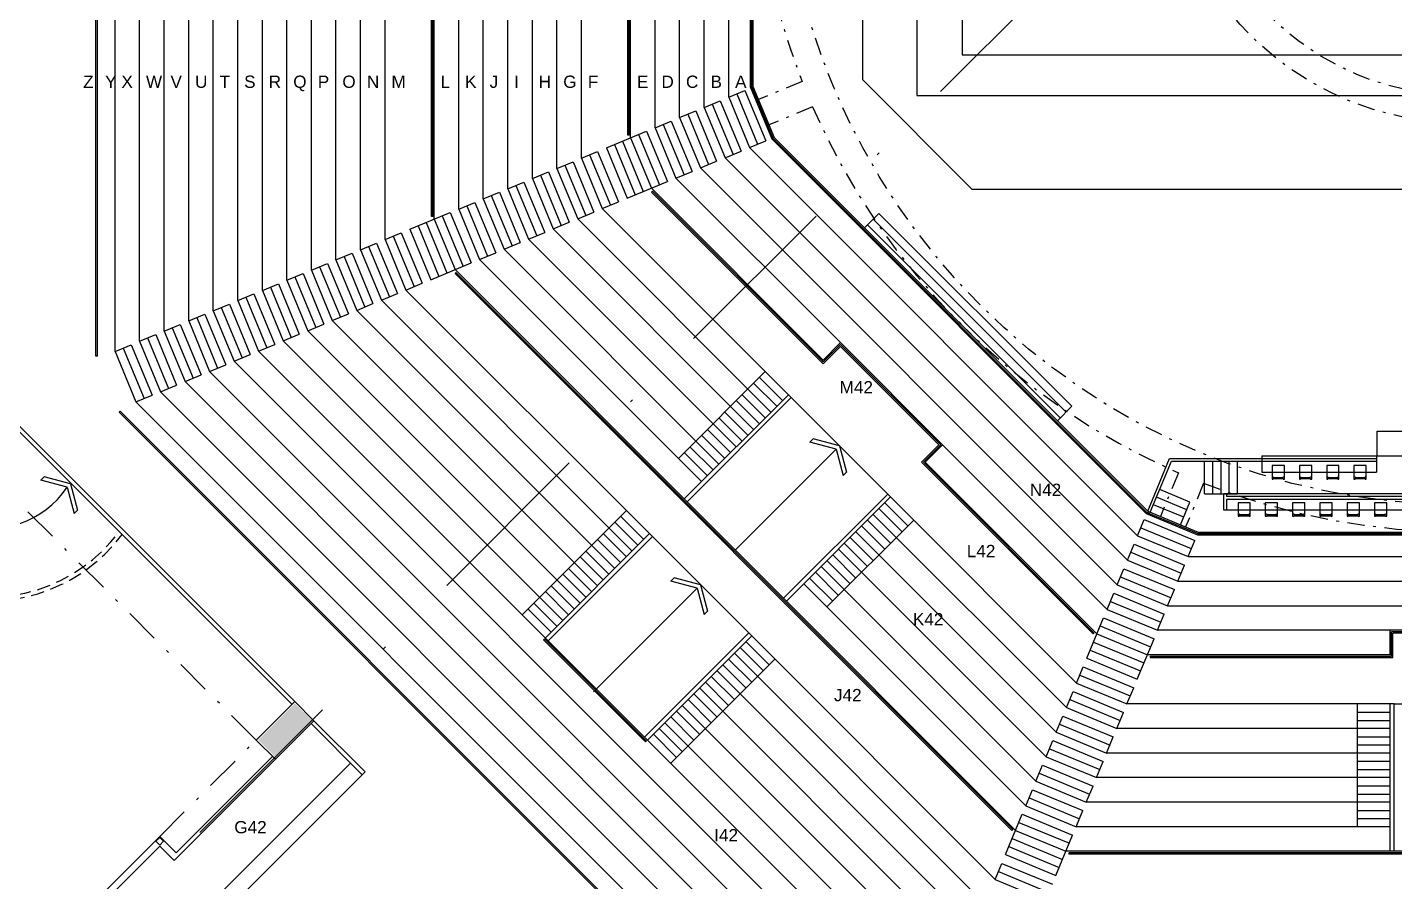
# Model space of a CAD drawing. Extents: x 1306 to 1544, y -75 to 211.
# Drawn here: x 1379.3 to 1429.5, y 95.8 to 127.1 of the extents above; entities that cross this region are included whole.
import ezdxf

# ---------------------------------------------------------------- set-up
doc = ezdxf.new("R2010")
doc.units = 0
doc.header["$LTSCALE"] = 2
doc.linetypes.add('DASHDOT2', pattern=[12.7, 6.35, -3.175, 0, -3.175])
doc.linetypes.add('HIDDEN', pattern=[0.375, 0.25, -0.125])
for name, color, linetype in [('ARQUIBANCADA-ARY', 2, 'CONTINUOUS'), ('ESQUADRIA-ARY', 2, 'CONTINUOUS'), ('HACHURAS-ARY', 9, 'CONTINUOUS'), ('INDIC-CORTE-TBS', 4, 'DASHDOT2'), ('MOBILIÁRIO-ARY', 7, 'CONTINUOUS'), ('PAREDE-ALTA-ARY', 1, 'CONTINUOUS'), ('PAREDE-BAIXA-ARY', 2, 'CONTINUOUS'), ('PILARES-PRINC-ARY', 5, 'CONTINUOUS'), ('PILARES-SECUND-ARY', 5, 'CONTINUOUS'), ('PROJ-COBERTURA-ARY', 7, 'DASHDOT2'), ('QUAD-OFICIAL-ARY', 7, 'CONTINUOUS'), ('RAMPA-INT-ARY', 7, 'CONTINUOUS'), ('RAMPA-PROJ-ARY', 7, 'HIDDEN'), ('TEXTO-PB-COR-ARY', 12, 'CONTINUOUS')]:
    doc.layers.add(name, color=color, linetype=linetype)
doc.styles.add('ARIAL', font='arial.ttf', dxfattribs={"height": 0.5})

msp = doc.modelspace()

# ---------------------------------------------------------------- hatches: boundary and pattern name
at = {"layer": 'HACHURAS-ARY', "ltscale": 0.5}
msp.add_hatch(color=256, dxfattribs=at).paths.add_polyline_path([(1389.77, 101.664), (1389.134, 102.3), (1387.79, 100.956), (1388.426, 100.32)])

# ---------------------------------------------------------------- linework, layer by layer
at = {"layer": 'ARQUIBANCADA-ARY'}
for p, q in [((1382.547, 115.197), (1382.547, 153.957)), ((1383.447, 115.57), (1383.447, 153.584)), ((1384.347, 115.943), (1384.347, 153.211)), ((1385.247, 116.316), (1385.247, 152.839)), ((1386.147, 116.689), (1386.147, 152.466)), ((1387.047, 117.061), (1387.047, 152.093)), ((1394.247, 120.044), (1394.247, 149.111)), ((1403.247, 123.772), (1403.247, 145.383)), ((1404.147, 124.144), (1404.147, 145.01)), ((1405.047, 124.517), (1405.047, 144.637)), ((1405.947, 124.89), (1405.947, 144.264)), ((1387.947, 117.434), (1387.947, 131.927)), ((1388.847, 117.807), (1388.847, 131.927)), ((1389.747, 118.18), (1389.747, 131.927)), ((1390.647, 118.553), (1390.647, 131.927)), ((1391.547, 118.925), (1391.547, 131.927)), ((1392.447, 119.298), (1392.447, 131.927)), ((1395.147, 120.417), (1395.147, 131.927)), ((1396.047, 120.789), (1396.047, 131.927)), ((1396.947, 121.162), (1396.947, 131.927)), ((1397.847, 121.535), (1397.847, 131.927)), ((1398.747, 121.908), (1398.747, 131.927)), ((1399.647, 122.28), (1399.647, 131.927)), ((1401.447, 123.026), (1401.447, 131.927)), ((1402.347, 123.399), (1402.347, 131.927)), ((1405.947, 124.89), (1406.712, 123.042)), ((1404.147, 124.144), (1404.738, 124.389)), ((1404.738, 124.389), (1405.503, 122.542)), ((1405.047, 124.517), (1405.638, 124.762)), ((1405.047, 124.517), (1405.812, 122.669)), ((1405.342, 124.64), (1406.108, 122.792)), ((1405.638, 124.762), (1406.403, 122.914)), ((1403.247, 123.772), (1403.838, 124.017)), ((1403.542, 123.894), (1404.308, 122.046)), ((1403.838, 124.017), (1404.603, 122.169)), ((1404.147, 124.144), (1404.912, 122.297)), ((1404.442, 124.267), (1405.208, 122.419)), ((1402.347, 123.399), (1402.938, 123.644)), ((1402.347, 123.399), (1403.112, 121.551)), ((1402.642, 123.521), (1403.408, 121.674)), ((1402.938, 123.644), (1403.703, 121.796)), ((1403.247, 123.772), (1404.012, 121.924)), ((1400.56, 122.659), (1402.038, 123.271)), ((1401.151, 122.904), (1401.916, 121.056)), ((1401.447, 123.026), (1402.212, 121.178)), ((1401.742, 123.149), (1402.508, 121.301)), ((1402.038, 123.271), (1402.803, 121.423)), ((1405.812, 122.669), (1406.403, 122.914)), ((1420.412, 109.343), (1406.712, 123.042)), ((1399.647, 122.28), (1400.238, 122.525)), ((1399.942, 122.403), (1400.708, 120.555)), ((1400.238, 122.525), (1401.003, 120.678)), ((1400.56, 122.659), (1401.325, 120.811)), ((1400.855, 122.781), (1401.621, 120.933)), ((1404.912, 122.297), (1405.503, 122.542)), ((1420.039, 108.443), (1405.812, 122.669)), ((1398.747, 121.908), (1399.338, 122.153)), ((1398.747, 121.908), (1399.512, 120.06)), ((1399.042, 122.03), (1399.808, 120.182)), ((1399.338, 122.153), (1400.103, 120.305)), ((1399.647, 122.28), (1400.412, 120.433)), ((1404.012, 121.924), (1404.603, 122.169)), ((1419.293, 106.643), (1404.012, 121.924)), ((1419.666, 107.543), (1404.912, 122.297)), ((1396.947, 121.162), (1397.538, 121.407)), ((1397.538, 121.407), (1398.303, 119.559)), ((1397.847, 121.535), (1398.438, 121.78)), ((1397.847, 121.535), (1398.612, 119.687)), ((1398.142, 121.657), (1398.908, 119.81)), ((1398.438, 121.78), (1399.203, 119.932)), ((1401.325, 120.811), (1402.803, 121.423)), ((1403.112, 121.551), (1403.703, 121.796)), ((1409.143, 115.521), (1403.112, 121.551)), ((1396.047, 120.789), (1396.638, 121.034)), ((1396.342, 120.912), (1397.108, 119.064)), ((1396.638, 121.034), (1397.403, 119.186)), ((1396.947, 121.162), (1397.712, 119.314)), ((1397.242, 121.285), (1398.008, 119.437)), ((1408.506, 114.884), (1402.212, 121.178)), ((1395.147, 120.417), (1395.738, 120.661)), ((1395.147, 120.417), (1395.912, 118.569)), ((1395.442, 120.539), (1396.208, 118.691)), ((1395.738, 120.661), (1396.503, 118.814)), ((1396.047, 120.789), (1396.812, 118.942)), ((1400.412, 120.433), (1401.003, 120.678)), ((1407.233, 113.612), (1400.412, 120.433)), ((1393.36, 119.676), (1394.838, 120.289)), ((1393.951, 119.921), (1394.716, 118.074)), ((1394.247, 120.044), (1395.012, 118.196)), ((1394.542, 120.166), (1395.308, 118.318)), ((1394.838, 120.289), (1395.603, 118.441)), ((1398.612, 119.687), (1399.203, 119.932)), ((1399.512, 120.06), (1400.103, 120.305)), ((1406.597, 112.975), (1399.512, 120.06)), ((1392.447, 119.298), (1393.038, 119.543)), ((1392.742, 119.421), (1393.508, 117.573)), ((1393.038, 119.543), (1393.803, 117.695)), ((1393.36, 119.676), (1394.125, 117.829)), ((1393.655, 119.799), (1394.421, 117.951)), ((1397.712, 119.314), (1398.303, 119.559)), ((1405.96, 112.339), (1398.612, 119.687)), ((1391.547, 118.925), (1392.138, 119.17)), ((1391.547, 118.925), (1392.312, 117.078)), ((1391.842, 119.048), (1392.608, 117.2)), ((1392.138, 119.17), (1392.903, 117.323)), ((1392.447, 119.298), (1393.212, 117.45)), ((1396.812, 118.942), (1397.403, 119.186)), ((1404.688, 111.066), (1396.812, 118.942)), ((1405.324, 111.702), (1397.712, 119.314)), ((1389.747, 118.18), (1390.338, 118.425)), ((1390.338, 118.425), (1391.103, 116.577)), ((1390.647, 118.553), (1391.238, 118.797)), ((1390.647, 118.553), (1391.412, 116.705)), ((1390.942, 118.675), (1391.708, 116.827)), ((1391.238, 118.797), (1392.003, 116.95)), ((1394.125, 117.829), (1395.603, 118.441)), ((1395.912, 118.569), (1396.503, 118.814)), ((1395.912, 118.569), (1396.503, 118.814)), ((1404.051, 110.43), (1395.912, 118.569)), ((1388.847, 117.807), (1389.438, 118.052)), ((1389.142, 117.929), (1389.908, 116.082)), ((1389.438, 118.052), (1390.203, 116.204)), ((1389.747, 118.18), (1390.512, 116.332)), ((1390.042, 118.302), (1390.808, 116.454)), ((1415.566, 97.643), (1395.012, 118.196)), ((1387.947, 117.434), (1388.538, 117.679)), ((1387.947, 117.434), (1388.712, 115.586)), ((1388.242, 117.557), (1389.008, 115.709)), ((1388.538, 117.679), (1389.303, 115.831)), ((1388.847, 117.807), (1389.612, 115.959)), ((1392.312, 117.078), (1392.903, 117.323)), ((1393.212, 117.45), (1393.803, 117.695)), ((1402.142, 108.52), (1393.212, 117.45)), ((1386.147, 116.689), (1386.738, 116.934)), ((1386.147, 116.689), (1386.738, 116.934)), ((1386.442, 116.811), (1387.208, 114.963)), ((1386.442, 116.811), (1387.208, 114.963)), ((1386.738, 116.934), (1387.503, 115.086)), ((1386.738, 116.934), (1387.503, 115.086)), ((1387.047, 117.061), (1387.638, 117.306)), ((1387.047, 117.061), (1387.638, 117.306)), ((1387.047, 117.061), (1387.812, 115.214)), ((1387.047, 117.061), (1387.812, 115.214)), ((1387.342, 117.184), (1388.108, 115.336)), ((1387.342, 117.184), (1388.108, 115.336)), ((1387.638, 117.306), (1388.403, 115.459)), ((1387.638, 117.306), (1388.403, 115.459)), ((1391.412, 116.705), (1392.003, 116.95)), ((1401.506, 107.884), (1392.312, 117.078)), ((1385.247, 116.316), (1385.838, 116.561)), ((1385.247, 116.316), (1385.838, 116.561)), ((1385.247, 116.316), (1386.012, 114.468)), ((1385.247, 116.316), (1386.012, 114.468)), ((1385.542, 116.438), (1386.308, 114.591)), ((1385.542, 116.438), (1386.308, 114.591)), ((1385.838, 116.561), (1386.603, 114.713)), ((1385.838, 116.561), (1386.603, 114.713)), ((1386.147, 116.689), (1386.912, 114.841)), ((1386.147, 116.689), (1386.912, 114.841)), ((1390.512, 116.332), (1391.103, 116.577)), ((1400.233, 106.611), (1390.512, 116.332)), ((1400.869, 107.248), (1391.412, 116.705)), ((1383.447, 115.57), (1384.038, 115.815)), ((1383.447, 115.57), (1384.038, 115.815)), ((1384.038, 115.815), (1384.803, 113.967)), ((1384.038, 115.815), (1384.803, 113.967)), ((1384.347, 115.943), (1384.938, 116.188)), ((1384.347, 115.943), (1384.938, 116.188)), ((1384.347, 115.943), (1385.112, 114.095)), ((1384.347, 115.943), (1385.112, 114.095)), ((1384.642, 116.065), (1385.408, 114.218)), ((1384.642, 116.065), (1385.408, 114.218)), ((1384.938, 116.188), (1385.703, 114.34)), ((1384.938, 116.188), (1385.703, 114.34)), ((1388.712, 115.586), (1389.303, 115.831)), ((1389.612, 115.959), (1390.203, 116.204)), ((1399.596, 105.975), (1389.612, 115.959)), ((1382.547, 115.197), (1383.138, 115.442)), ((1382.547, 115.197), (1383.138, 115.442)), ((1382.842, 115.32), (1383.608, 113.472)), ((1382.842, 115.32), (1383.608, 113.472)), ((1383.138, 115.442), (1383.903, 113.595)), ((1383.138, 115.442), (1383.903, 113.595)), ((1383.447, 115.57), (1384.212, 113.722)), ((1383.447, 115.57), (1384.212, 113.722)), ((1383.742, 115.693), (1384.508, 113.845)), ((1383.742, 115.693), (1384.508, 113.845)), ((1387.812, 115.214), (1388.403, 115.459)), ((1387.812, 115.214), (1388.403, 115.459)), ((1398.96, 105.338), (1388.712, 115.586)), ((1408.506, 114.884), (1409.143, 115.521)), ((1408.506, 114.814), (1409.143, 115.45)), ((1408.506, 114.743), (1409.143, 115.379)), ((1409.143, 115.521), (1412.89, 111.773)), ((1409.143, 115.45), (1412.819, 111.773)), ((1409.143, 115.379), (1412.749, 111.773)), ((1382.547, 115.197), (1383.312, 113.35)), ((1382.547, 115.197), (1383.312, 113.35)), ((1386.912, 114.841), (1387.503, 115.086)), ((1386.912, 114.841), (1387.503, 115.086)), ((1412.21, 89.543), (1386.912, 114.841)), ((1412.583, 90.443), (1387.812, 115.214)), ((1412.583, 90.443), (1387.812, 115.214)), ((1385.112, 114.095), (1385.703, 114.34)), ((1385.112, 114.095), (1385.703, 114.34)), ((1386.012, 114.468), (1386.603, 114.713)), ((1386.012, 114.468), (1386.603, 114.713)), ((1411.838, 88.643), (1386.012, 114.468)), ((1403.203, 111.278), (1406.385, 114.46)), ((1384.212, 113.722), (1384.803, 113.967)), ((1384.212, 113.722), (1384.803, 113.967)), ((1411.465, 87.743), (1385.112, 114.095)), ((1405.961, 114.036), (1406.809, 113.187)), ((1406.173, 114.248), (1407.021, 113.399)), ((1383.312, 113.35), (1383.903, 113.595)), ((1383.312, 113.35), (1383.903, 113.595)), ((1410.719, 85.943), (1383.312, 113.35)), ((1411.092, 86.843), (1384.212, 113.722)), ((1403.415, 109.793), (1407.233, 113.612)), ((1403.521, 109.687), (1407.339, 113.506)), ((1405.324, 113.399), (1406.173, 112.551)), ((1405.536, 113.611), (1406.385, 112.763)), ((1407.339, 113.506), (1407.233, 113.612)), ((1404.9, 112.975), (1405.748, 112.127)), ((1404.263, 112.339), (1405.112, 111.49)), ((1404.688, 112.763), (1405.536, 111.914)), ((1404.051, 112.127), (1404.9, 111.278)), ((1403.415, 111.49), (1404.263, 110.642)), ((1403.627, 111.702), (1404.476, 110.854)), ((1412.112, 111.137), (1412.749, 111.773)), ((1412.183, 111.137), (1412.819, 111.773)), ((1412.254, 111.137), (1412.89, 111.773)), ((1418.921, 105.743), (1412.89, 111.773)), ((1418.548, 104.843), (1412.254, 111.137)), ((1407.057, 106.152), (1410.875, 109.97)), ((1407.163, 106.045), (1410.981, 109.864)), ((1410.981, 109.864), (1410.875, 109.97)), ((1417.802, 103.043), (1410.981, 109.864)), ((1397.475, 105.55), (1401.294, 109.369)), ((1411.405, 108.591), (1410.557, 109.44)), ((1411.617, 108.803), (1410.769, 109.652)), ((1420.412, 109.343), (1422.26, 108.577)), ((1400.869, 108.945), (1401.718, 108.096)), ((1401.082, 109.157), (1401.93, 108.308)), ((1408.648, 105.833), (1411.83, 109.015)), ((1410.769, 107.955), (1409.92, 108.803)), ((1410.981, 108.167), (1410.132, 109.015)), ((1417.429, 102.143), (1410.345, 109.227)), ((1420.039, 108.443), (1420.284, 109.034)), ((1420.284, 109.034), (1422.132, 108.268)), ((1398.324, 104.702), (1402.142, 108.52)), ((1398.324, 104.702), (1402.142, 108.52)), ((1398.43, 104.596), (1402.248, 108.414)), ((1398.43, 104.596), (1402.248, 108.414)), ((1400.233, 108.308), (1401.082, 107.46)), ((1400.445, 108.52), (1401.294, 107.672)), ((1402.248, 108.414), (1402.142, 108.52)), ((1402.248, 108.414), (1402.142, 108.52)), ((1410.345, 107.53), (1409.496, 108.379)), ((1417.057, 101.243), (1409.708, 108.591)), ((1420.039, 108.443), (1421.887, 107.677)), ((1420.161, 108.738), (1422.009, 107.973)), ((1422.26, 108.577), (1441.634, 108.577)), ((1399.809, 107.884), (1400.657, 107.035)), ((1416.684, 100.343), (1409.072, 107.955)), ((1410.132, 107.318), (1409.284, 108.167)), ((1419.666, 107.543), (1419.911, 108.134)), ((1419.789, 107.838), (1421.636, 107.073)), ((1419.911, 108.134), (1421.759, 107.368)), ((1421.887, 107.677), (1422.132, 108.268)), ((1399.597, 107.672), (1400.445, 106.823)), ((1416.311, 99.443), (1408.435, 107.318)), ((1409.496, 106.682), (1408.648, 107.53)), ((1409.708, 106.894), (1408.86, 107.743)), ((1419.666, 107.543), (1421.514, 106.777)), ((1421.514, 106.777), (1421.759, 107.368)), ((1421.887, 107.677), (1442.007, 107.677)), ((1398.96, 107.035), (1399.809, 106.187)), ((1399.172, 107.248), (1400.021, 106.399)), ((1408.86, 106.045), (1408.011, 106.894)), ((1409.072, 106.258), (1408.223, 107.106)), ((1419.293, 106.643), (1419.538, 107.234)), ((1419.416, 106.938), (1421.264, 106.173)), ((1419.538, 107.234), (1421.386, 106.468)), ((1398.324, 106.399), (1399.172, 105.55)), ((1398.536, 106.611), (1399.384, 105.763)), ((1415.938, 98.543), (1407.799, 106.682)), ((1418.921, 105.743), (1419.166, 106.334)), ((1419.166, 106.334), (1421.013, 105.568)), ((1419.293, 106.643), (1421.141, 105.877)), ((1421.141, 105.877), (1421.386, 106.468)), ((1421.514, 106.777), (1442.379, 106.777)), ((1397.9, 105.975), (1398.748, 105.126)), ((1419.043, 106.038), (1420.891, 105.273)), ((1421.141, 105.877), (1442.752, 105.877)), ((1397.687, 105.763), (1398.536, 104.914)), ((1418.18, 103.956), (1418.793, 105.434)), ((1418.793, 105.434), (1420.641, 104.668)), ((1418.921, 105.743), (1420.768, 104.977)), ((1420.768, 104.977), (1421.013, 105.568)), ((1401.965, 101.06), (1405.784, 104.879)), ((1401.965, 101.06), (1405.784, 104.879)), ((1405.89, 104.773), (1405.784, 104.879)), ((1405.89, 104.773), (1405.784, 104.879)), ((1418.548, 104.843), (1420.396, 104.077)), ((1418.67, 105.138), (1420.518, 104.373)), ((1429.297, 104.977), (1420.768, 104.977)), ((1429.297, 104.077), (1429.297, 104.977)), ((1434.597, 104.977), (1429.297, 104.977)), ((1429.347, 104.027), (1429.347, 104.927)), ((1434.547, 104.927), (1429.347, 104.927)), ((1429.397, 103.977), (1429.397, 104.877)), ((1434.497, 104.877), (1429.397, 104.877)), ((1402.071, 100.954), (1405.89, 104.773)), ((1402.071, 100.954), (1405.89, 104.773)), ((1406.314, 103.5), (1405.466, 104.348)), ((1406.526, 103.712), (1405.678, 104.561)), ((1414.82, 95.843), (1405.89, 104.773)), ((1418.425, 104.547), (1420.273, 103.782)), ((1420.028, 103.19), (1420.641, 104.668)), ((1402.92, 100.106), (1406.738, 103.924)), ((1405.89, 103.076), (1405.041, 103.924)), ((1414.447, 94.943), (1405.253, 104.136)), ((1418.18, 103.956), (1420.028, 103.19)), ((1418.303, 104.251), (1420.151, 103.486)), ((1429.297, 104.077), (1420.396, 104.077)), ((1405.253, 102.439), (1404.405, 103.288)), ((1414.074, 94.043), (1404.617, 103.5)), ((1405.678, 102.863), (1404.829, 103.712)), ((1417.802, 103.043), (1418.047, 103.634)), ((1417.925, 103.338), (1419.772, 102.573)), ((1418.047, 103.634), (1419.895, 102.868)), ((1413.702, 93.143), (1403.981, 102.863)), ((1405.041, 102.227), (1404.193, 103.076)), ((1417.802, 103.043), (1419.65, 102.277)), ((1419.65, 102.277), (1419.895, 102.868)), ((1404.405, 101.591), (1403.556, 102.439)), ((1404.617, 101.803), (1403.769, 102.651)), ((1417.429, 102.143), (1417.674, 102.734)), ((1417.552, 102.438), (1419.4, 101.673)), ((1417.674, 102.734), (1419.522, 101.968)), ((1429.297, 102.277), (1419.65, 102.277)), ((1428.097, 97.777), (1428.097, 102.277)), ((1429.447, 102.277), (1429.297, 102.277)), ((1429.297, 96.877), (1429.297, 102.277)), ((1429.447, 102.277), (1429.297, 102.277)), ((1429.447, 96.877), (1429.447, 102.277)), ((1403.769, 100.954), (1402.92, 101.803)), ((1403.981, 101.166), (1403.132, 102.015)), ((1413.329, 92.243), (1403.344, 102.227)), ((1417.057, 101.243), (1417.302, 101.834)), ((1417.302, 101.834), (1419.149, 101.068)), ((1417.429, 102.143), (1419.277, 101.377)), ((1419.277, 101.377), (1419.522, 101.968)), ((1428.097, 101.977), (1429.297, 101.977)), ((1403.344, 100.53), (1402.496, 101.379)), ((1412.956, 91.343), (1402.708, 101.591)), ((1417.179, 101.538), (1419.027, 100.773)), ((1429.297, 101.377), (1419.277, 101.377)), ((1428.097, 101.677), (1429.297, 101.677)), ((1403.132, 100.318), (1402.284, 101.166)), ((1416.684, 100.343), (1416.929, 100.934)), ((1416.929, 100.934), (1418.777, 100.168)), ((1417.057, 101.243), (1418.904, 100.477)), ((1418.904, 100.477), (1419.149, 101.068)), ((1428.097, 101.077), (1429.297, 101.077)), ((1428.097, 100.777), (1429.297, 100.777)), ((1416.684, 100.343), (1418.532, 99.577)), ((1416.806, 100.638), (1418.654, 99.873)), ((1429.297, 100.477), (1418.904, 100.477)), ((1416.311, 99.443), (1416.556, 100.034)), ((1416.556, 100.034), (1418.404, 99.268)), ((1418.532, 99.577), (1418.777, 100.168)), ((1428.097, 100.177), (1429.297, 100.177)), ((1428.097, 99.877), (1429.297, 99.877)), ((1416.311, 99.443), (1418.159, 98.677)), ((1416.434, 99.738), (1418.281, 98.973)), ((1418.159, 98.677), (1418.404, 99.268)), ((1429.297, 99.577), (1418.532, 99.577)), ((1428.097, 99.277), (1429.297, 99.277)), ((1415.938, 98.543), (1416.183, 99.134)), ((1416.061, 98.838), (1417.909, 98.073)), ((1416.183, 99.134), (1418.031, 98.368)), ((1428.097, 98.977), (1429.297, 98.977)), ((1415.938, 98.543), (1417.786, 97.777)), ((1417.786, 97.777), (1418.031, 98.368)), ((1417.786, 97.777), (1418.031, 98.368)), ((1429.297, 98.677), (1418.159, 98.677)), ((1428.097, 98.377), (1429.297, 98.377)), ((1415.198, 96.756), (1415.81, 98.234)), ((1415.688, 97.938), (1417.536, 97.173)), ((1415.81, 98.234), (1417.658, 97.468)), ((1429.297, 97.777), (1417.786, 97.777)), ((1428.097, 98.077), (1429.297, 98.077)), ((1415.443, 97.347), (1417.291, 96.582)), ((1415.566, 97.643), (1417.413, 96.877)), ((1417.046, 95.99), (1417.658, 97.468)), ((1415.321, 97.051), (1417.168, 96.286)), ((1446.48, 96.877), (1417.413, 96.877)), ((1414.82, 95.843), (1415.065, 96.434)), ((1415.065, 96.434), (1416.913, 95.668)), ((1415.198, 96.756), (1417.046, 95.99)), ((1414.82, 95.843), (1416.668, 95.077)), ((1414.942, 96.138), (1416.79, 95.373))]:
    msp.add_line(p, q, dxfattribs=at)
at = {"layer": 'ESQUADRIA-ARY'}
for p, q in [((1381.847, 115.025), (1381.847, 154.13)), ((1381.897, 115.025), (1381.897, 154.13)), ((1394.147, 120.144), (1394.147, 149.011)), ((1394.197, 120.144), (1394.197, 149.011)), ((1405.847, 124.87), (1405.847, 144.284)), ((1405.897, 124.88), (1405.897, 144.274)), ((1401.347, 123.126), (1401.347, 132.027)), ((1401.397, 123.126), (1401.397, 131.977)), ((1405.847, 124.87), (1406.627, 122.986)), ((1405.897, 124.88), (1406.67, 123.014)), ((1401.397, 123.126), (1401.347, 123.126)), ((1420.355, 109.258), (1406.627, 122.986)), ((1420.383, 109.3), (1406.67, 123.014)), ((1402.247, 121.072), (1402.212, 121.037)), ((1408.506, 114.743), (1402.212, 121.037)), ((1408.506, 114.814), (1402.247, 121.072)), ((1394.197, 120.144), (1394.147, 120.144)), ((1395.047, 118.09), (1395.012, 118.055)), ((1415.424, 97.643), (1395.012, 118.055)), ((1415.459, 97.678), (1395.047, 118.09)), ((1381.897, 115.025), (1381.847, 115.025)), ((1382.73, 113.012), (1382.695, 112.977)), ((1410.346, 85.325), (1382.695, 112.977)), ((1410.382, 85.361), (1382.73, 113.012)), ((1418.406, 104.843), (1412.112, 111.137)), ((1418.442, 104.878), (1412.183, 111.137)), ((1420.383, 109.3), (1422.25, 108.527)), ((1420.355, 109.258), (1422.24, 108.477)), ((1422.24, 108.477), (1441.654, 108.477)), ((1422.25, 108.527), (1441.644, 108.527)), ((1418.442, 104.878), (1418.406, 104.843)), ((1398.288, 104.667), (1398.253, 104.631)), ((1402.001, 100.884), (1398.253, 104.631)), ((1402.036, 100.919), (1398.288, 104.667)), ((1420.496, 104.027), (1420.496, 103.977)), ((1420.496, 104.027), (1420.496, 103.977)), ((1420.496, 104.027), (1429.347, 104.027)), ((1420.496, 103.977), (1429.397, 103.977)), ((1402.036, 100.919), (1402.001, 100.884)), ((1386.34, 95.264), (1391.184, 100.108)), ((1386.765, 94.84), (1391.608, 99.684)), ((1415.459, 97.678), (1415.424, 97.643)), ((1417.513, 96.827), (1417.513, 96.777)), ((1446.38, 96.827), (1417.513, 96.827)), ((1446.38, 96.777), (1417.513, 96.777))]:
    msp.add_line(p, q, dxfattribs=at)
at = {"layer": 'INDIC-CORTE-TBS', "ltscale": 0.5}
msp.add_line((1376.607, 88.518), (1478.006, 189.917), dxfattribs=at)
at = {"layer": 'MOBILIÁRIO-ARY'}
for p, q in [((1410.026, 119.728), (1410.557, 120.258)), ((1410.132, 119.834), (1417.204, 112.763)), ((1410.345, 120.046), (1417.416, 112.975)), ((1410.557, 120.258), (1417.628, 113.187)), ((1417.097, 112.657), (1417.628, 113.187)), ((1428.817, 111.377), (1428.817, 112.277)), ((1428.817, 112.277), (1430.312, 112.277)), ((1424.597, 111.377), (1428.797, 111.377)), ((1424.597, 111.377), (1424.597, 110.777)), ((1428.797, 111.377), (1429.847, 111.377)), ((1428.797, 111.377), (1428.797, 110.777)), ((1420.412, 109.343), (1421.213, 111.277)), ((1420.504, 109.304), (1421.28, 111.177)), ((1421.213, 111.277), (1424.597, 111.277)), ((1421.28, 111.177), (1424.597, 111.177)), ((1422.497, 109.977), (1422.497, 111.177)), ((1422.797, 109.977), (1422.797, 111.177)), ((1423.097, 109.977), (1423.097, 111.177)), ((1423.397, 109.977), (1423.397, 111.177)), ((1423.697, 109.977), (1423.697, 111.177)), ((1424.597, 111.277), (1428.797, 111.277)), ((1424.597, 111.177), (1428.797, 111.177)), ((1424.597, 110.777), (1428.797, 110.777)), ((1421.842, 109.399), (1420.734, 109.859)), ((1421.957, 109.677), (1420.849, 110.136)), ((1422.497, 109.977), (1423.697, 109.977)), ((1440.697, 109.977), (1423.197, 109.977)), ((1423.197, 109.377), (1423.197, 109.977)), ((1423.297, 109.977), (1423.297, 109.877)), ((1440.597, 109.877), (1423.297, 109.877)), ((1420.485, 109.258), (1420.383, 109.3)), ((1421.728, 109.122), (1420.619, 109.581)), ((1421.613, 108.845), (1421.957, 109.677)), ((1440.697, 109.377), (1423.197, 109.377)), ((1440.597, 109.777), (1423.297, 109.777)), ((1423.297, 109.777), (1423.297, 109.377)), ((1420.485, 109.258), (1420.466, 109.212))]:
    msp.add_line(p, q, dxfattribs=at)
for points in [[(1424.972, 110.523), (1425.012, 110.523), (1425.012, 110.538), (1425.382, 110.538), (1425.382, 110.523), (1425.422, 110.523), (1425.422, 111.013), (1424.972, 111.013)], [(1425.972, 110.523), (1426.012, 110.523), (1426.012, 110.538), (1426.382, 110.538), (1426.382, 110.523), (1426.422, 110.523), (1426.422, 111.013), (1425.972, 111.013)], [(1426.972, 110.523), (1427.012, 110.523), (1427.012, 110.538), (1427.382, 110.538), (1427.382, 110.523), (1427.422, 110.523), (1427.422, 111.013), (1426.972, 111.013)], [(1427.972, 110.523), (1428.012, 110.523), (1428.012, 110.538), (1428.382, 110.538), (1428.382, 110.523), (1428.422, 110.523), (1428.422, 111.013), (1427.972, 111.013)], [(1423.722, 109.162), (1423.762, 109.162), (1423.762, 109.177), (1424.132, 109.177), (1424.132, 109.162), (1424.172, 109.162), (1424.172, 109.652), (1423.722, 109.652)], [(1424.722, 109.162), (1424.762, 109.162), (1424.762, 109.177), (1425.132, 109.177), (1425.132, 109.162), (1425.172, 109.162), (1425.172, 109.652), (1424.722, 109.652)], [(1425.722, 109.162), (1425.762, 109.162), (1425.762, 109.177), (1426.132, 109.177), (1426.132, 109.162), (1426.172, 109.162), (1426.172, 109.652), (1425.722, 109.652)], [(1426.722, 109.162), (1426.762, 109.162), (1426.762, 109.177), (1427.132, 109.177), (1427.132, 109.162), (1427.172, 109.162), (1427.172, 109.652), (1426.722, 109.652)], [(1427.722, 109.162), (1427.762, 109.162), (1427.762, 109.177), (1428.132, 109.177), (1428.132, 109.162), (1428.172, 109.162), (1428.172, 109.652), (1427.722, 109.652)], [(1428.722, 109.162), (1428.762, 109.162), (1428.762, 109.177), (1429.132, 109.177), (1429.132, 109.162), (1429.172, 109.162), (1429.172, 109.652), (1428.722, 109.652)]]:
    msp.add_lwpolyline(points, close=True, dxfattribs=at)
for points in [[(1424.972, 110.603), (1425.012, 110.603), (1425.012, 110.579), (1425.382, 110.579), (1425.382, 110.603), (1425.422, 110.603)], [(1425.972, 110.603), (1426.012, 110.603), (1426.012, 110.579), (1426.382, 110.579), (1426.382, 110.603), (1426.422, 110.603)], [(1426.972, 110.603), (1427.012, 110.603), (1427.012, 110.579), (1427.382, 110.579), (1427.382, 110.603), (1427.422, 110.603)], [(1427.972, 110.603), (1428.012, 110.603), (1428.012, 110.579), (1428.382, 110.579), (1428.382, 110.603), (1428.422, 110.603)], [(1423.722, 109.242), (1423.762, 109.242), (1423.762, 109.218), (1424.132, 109.218), (1424.132, 109.242), (1424.172, 109.242)], [(1424.722, 109.242), (1424.762, 109.242), (1424.762, 109.218), (1425.132, 109.218), (1425.132, 109.242), (1425.172, 109.242)], [(1425.722, 109.242), (1425.762, 109.242), (1425.762, 109.218), (1426.132, 109.218), (1426.132, 109.242), (1426.172, 109.242)], [(1426.722, 109.242), (1426.762, 109.242), (1426.762, 109.218), (1427.132, 109.218), (1427.132, 109.242), (1427.172, 109.242)], [(1427.722, 109.242), (1427.762, 109.242), (1427.762, 109.218), (1428.132, 109.218), (1428.132, 109.242), (1428.172, 109.242)], [(1428.722, 109.242), (1428.762, 109.242), (1428.762, 109.218), (1429.132, 109.218), (1429.132, 109.242), (1429.172, 109.242)]]:
    msp.add_lwpolyline(points, dxfattribs=at)
at = {"layer": 'PAREDE-ALTA-ARY', "ltscale": 0.5}
for p, q in [((1389.735, 101.557), (1391.608, 99.684)), ((1389.841, 101.664), (1391.715, 99.79)), ((1391.608, 99.684), (1391.715, 99.79))]:
    msp.add_line(p, q, dxfattribs=at)
at = {"layer": 'PAREDE-ALTA-ARY'}
for p, q in [((1384.785, 96.82), (1388.32, 100.355)), ((1384.714, 96.537), (1388.426, 100.249)), ((1379.764, 93.001), (1384.184, 97.421)), ((1384.184, 97.421), (1384.785, 96.82)), ((1382.611, 95.494), (1384.184, 97.067)), ((1384.184, 97.067), (1384.714, 96.537))]:
    msp.add_line(p, q, dxfattribs=at)
at = {"layer": 'PAREDE-BAIXA-ARY'}
for p, q in [((1378.873, 112.419), (1389.028, 102.265)), ((1378.9, 112.604), (1389.134, 102.371))]:
    msp.add_line(p, q, dxfattribs=at)
at = {"layer": 'PILARES-PRINC-ARY'}
msp.add_lwpolyline([(1388.426, 100.249), (1389.841, 101.664), (1389.134, 102.371), (1387.719, 100.956)], close=True, dxfattribs=at)
at = {"layer": 'PILARES-SECUND-ARY'}
msp.add_lwpolyline([(1384.325, 97.244), (1384.184, 97.386), (1384.042, 97.244), (1384.184, 97.103)], close=True, dxfattribs=at)
at = {"layer": 'PROJ-COBERTURA-ARY', "ltscale": 0.05}
for p, q in [((1407.739, 125.091), (1406.138, 124.428)), ((1408.122, 124.167), (1406.521, 123.504)), ((1421.537, 110.752), (1420.874, 109.151)), ((1422.461, 110.369), (1421.798, 108.769))]:
    msp.add_line(p, q, dxfattribs=at)
at = {"layer": 'PROJ-COBERTURA-ARY', "ltscale": 0.1}
for p, q in [((1387.719, 100.956), (1377.193, 111.483)), ((1384.184, 97.421), (1387.719, 100.956))]:
    msp.add_line(p, q, dxfattribs=at)
at = {"layer": 'PROJ-COBERTURA-ARY', "ltscale": 0.05}
for radius in [25, 11, 10]:
    msp.add_circle((1431.947, 134.577), radius, dxfattribs=at)
for start, end in [(158.6019, 201.3981), (203.6019, 246.3981), (248.6019, 291.3981)]:
    msp.add_arc((1431.947, 134.577), 26, start, end, dxfattribs=at)
at = {"layer": 'QUAD-OFICIAL-ARY'}
for points in [[(1453.947, 143.991), (1449.936, 148.003), (1413.958, 148.003), (1409.947, 143.991), (1409.947, 125.163), (1413.958, 121.152), (1449.936, 121.152), (1453.947, 125.163)], [(1411.947, 124.577), (1451.947, 124.577), (1451.947, 144.577), (1411.947, 144.577)], [(1413.612, 126.067), (1450.282, 126.067), (1450.282, 143.087), (1413.612, 143.087)]]:
    msp.add_lwpolyline(points, close=True, dxfattribs=at)
at = {"layer": 'RAMPA-INT-ARY'}
for p, q in [((1407.339, 113.506), (1410.875, 109.97)), ((1408.141, 111.996), (1408.019, 111.874)), ((1408.985, 111.615), (1408.019, 111.874)), ((1409.107, 111.738), (1408.141, 111.996)), ((1405.289, 107.919), (1408.985, 111.615)), ((1408.985, 111.615), (1409.244, 110.649)), ((1409.107, 111.738), (1409.366, 110.772)), ((1379.949, 110.601), (1379.826, 110.478)), ((1380.792, 110.219), (1379.826, 110.478)), ((1380.915, 110.342), (1379.949, 110.601)), ((1380.915, 110.342), (1381.173, 109.376)), ((1409.366, 110.772), (1409.244, 110.649)), ((1380.792, 110.219), (1381.051, 109.253)), ((1381.173, 109.376), (1381.051, 109.253)), ((1402.248, 108.414), (1405.784, 104.879)), ((1403.05, 106.905), (1402.928, 106.783)), ((1403.05, 106.905), (1402.928, 106.783)), ((1404.016, 106.646), (1403.05, 106.905)), ((1404.016, 106.646), (1403.05, 106.905)), ((1400.092, 102.722), (1403.894, 106.524)), ((1400.198, 102.828), (1403.894, 106.524)), ((1403.894, 106.524), (1402.928, 106.783)), ((1403.894, 106.524), (1402.928, 106.783)), ((1403.894, 106.524), (1404.152, 105.558)), ((1403.894, 106.524), (1404.152, 105.558)), ((1404.016, 106.646), (1404.275, 105.681)), ((1404.016, 106.646), (1404.275, 105.681)), ((1404.275, 105.681), (1404.152, 105.558)), ((1404.275, 105.681), (1404.152, 105.558)), ((1429.447, 102.277), (1434.447, 102.277))]:
    msp.add_line(p, q, dxfattribs=at)
msp.add_lwpolyline([(1374.4, 127.077), (1374.4, 112.19, 0.738139), (1380.792, 110.219, 0.738139)], format="xyb", dxfattribs=at)
at = {"layer": 'RAMPA-PROJ-ARY'}
for points in [[(1382.808, 108.484, -0.719528), (1371.75, 112.19), (1371.75, 127.077)], [(1382.701, 108.591, -0.720853), (1371.9, 112.19), (1371.9, 127.077)]]:
    msp.add_lwpolyline(points, format="xyb", dxfattribs=at)

# ---------------------------------------------------------------- texts
at = {"layer": 'TEXTO-PB-COR-ARY', "style": 'ARIAL'}
for s, p in [('Z', (1381.378, 124.859)), ('Y', (1382.18, 124.859)), ('X', (1382.78, 124.859)), ('W', (1383.68, 124.859)), ('V', (1384.58, 124.859)), ('U', (1385.48, 124.859)), ('T', (1386.38, 124.859)), ('S', (1387.28, 124.859)), ('R', (1388.18, 124.859)), ('Q', (1389.08, 124.859)), ('P', (1389.98, 124.859)), ('O', (1390.88, 124.859)), ('N', (1391.78, 124.859)), ('M', (1392.68, 124.859)), ('L', (1394.48, 124.859)), ('K', (1395.38, 124.859)), ('J', (1396.28, 124.859)), ('I', (1397.18, 124.859)), ('H', (1398.08, 124.859)), ('G', (1398.98, 124.859)), ('F', (1399.88, 124.859)), ('E', (1401.68, 124.859)), ('D', (1402.58, 124.859)), ('C', (1403.48, 124.859)), ('B', (1404.38, 124.859)), ('A', (1405.28, 124.859)), ('M42', (1409.113, 113.662)), ('N42', (1416.086, 109.902)), ('L42', (1413.776, 107.658)), ('K42', (1411.799, 105.158)), ('J42', (1408.906, 102.378)), ('G42', (1386.918, 97.536)), ('I42', (1404.514, 97.243))]:
    msp.add_text(s, height=0.45, dxfattribs=at).set_placement(p)

doc.saveas('drawing.dxf')
